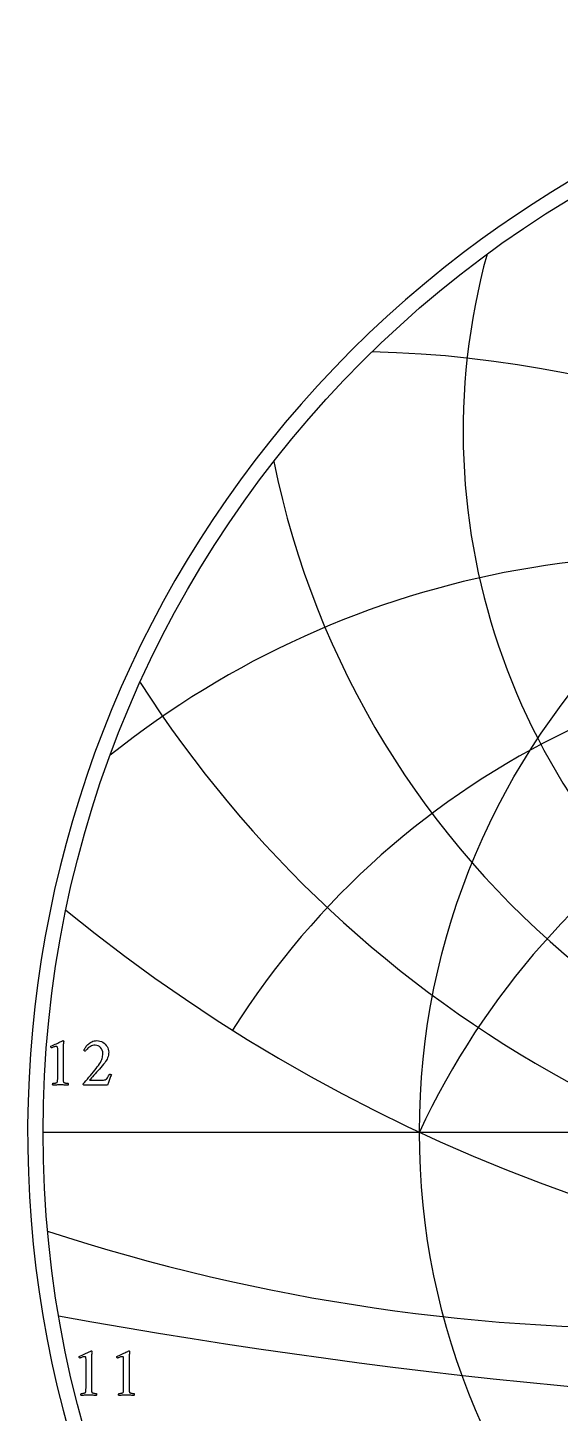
# Model space of a CAD drawing. Header units: millimetres. Extents: x -32.4 to 32.3, y -32.4 to 33.4.
# Drawn here: x -32.35 to -16.76, y -8.23 to 32.32 of the extents above; entities that cross this region are included whole.
import ezdxf

# ---------------------------------------------------------------- set-up
doc = ezdxf.new("R2010")
doc.units = ezdxf.units.MM
for name, color, linetype in [('CUT_OUTER', 1, 'Continuous'), ('ENGRAVE', 7, 'Continuous'), ('ENGRAVE_FINE', 8, 'Continuous'), ('TEXT', 5, 'Continuous')]:
    doc.layers.add(name, color=color, linetype=linetype)

msp = doc.modelspace()

# ---------------------------------------------------------------- linework, layer by layer
at = {"layer": 'CUT_OUTER'}
for centre, radius, start, end in [((-0.0002, -0.0001), 32.35, 127.26523, 87.73645), ((-0.0008, 0.0014), 32.3484, 92.26192, 127.26607)]:
    msp.add_arc(centre, radius, start, end, dxfattribs=at)
at = {"layer": 'ENGRAVE'}
msp.add_lwpolyline([(-31.9, 0), (31.9, 0)], dxfattribs=at)
for radius in [31.9, 20.8814]:
    msp.add_circle((0, 0), radius, dxfattribs=at)
for centre, radius, start, end in [((0, 20.5123), 19.6005, 164.66343, 15.33657), ((0, 24.7502), 25.6619, 191.51133, 348.48867), ((0, 31.7391), 34.4882, 212.59051, 327.40949), ((0, -9.7372), 23.0401, 25, 155), ((0, -9.7372), 23.0401, 25, 155), ((0, 44.7803), 49.4096, 230.79439, 309.20561), ((-13.8782, 51.7941), 57.5436, 251.886951, 271.462631)]:
    msp.add_arc(centre, radius, start, end, dxfattribs=at)
at = {"layer": 'ENGRAVE_FINE'}
for centre, radius, start, end in [((-23.0401, -9.7372), 32.5836, 10.49339, 88.65012), ((-23.0401, -9.7372), 32.5836, 10.49339, 88.65012), ((-13.3022, -9.7372), 26.6044, 14.58788, 128.69057), ((-13.3022, -9.7372), 26.6044, 14.58788, 128.69057), ((-6.1736, -9.7372), 23.8528, 19.3086, 147.77007), ((-6.1736, -9.7372), 23.8528, 19.3086, 147.77007), ((0, 166.5913), 174.8167, 259.637891, 280.362109)]:
    msp.add_arc(centre, radius, start, end, dxfattribs=at)
at = {"layer": 'TEXT'}
for points in [[(-31.4714, 1.6105), (-31.4714, 2.4291), (-31.472, 2.4492), (-31.4738, 2.4659), (-31.4767, 2.4792), (-31.4808, 2.4892), (-31.4863, 2.4964), (-31.4935, 2.5016), (-31.5023, 2.5047), (-31.5129, 2.5058), (-31.5258, 2.5048), (-31.5419, 2.5019), (-31.5611, 2.497), (-31.5833, 2.4902), (-31.6057, 2.4828), (-31.6253, 2.476), (-31.642, 2.4698), (-31.6559, 2.4643), (-31.664, 2.472), (-31.6699, 2.4804), (-31.6734, 2.4896), (-31.6745, 2.4995), (-31.6745, 2.4997), (-31.6745, 2.5001), (-31.6745, 2.5007), (-31.6745, 2.5016), (-31.6743, 2.5054), (-31.6735, 2.5084), (-31.6722, 2.5106), (-31.6704, 2.512), (-31.6291, 2.5307), (-31.5883, 2.5495), (-31.5478, 2.5685), (-31.5077, 2.5876), (-31.4695, 2.6059), (-31.4347, 2.6226), (-31.4032, 2.6375), (-31.3751, 2.6508), (-31.3518, 2.6617), (-31.3349, 2.6695), (-31.3244, 2.6741), (-31.3202, 2.6757), (-31.316, 2.6757), (-31.3112, 2.6749), (-31.3072, 2.6726), (-31.304, 2.6687), (-31.3015, 2.6633), (-31.2996, 2.6573), (-31.2979, 2.6519), (-31.2965, 2.6469), (-31.2953, 2.6425), (-31.2958, 2.6394), (-31.2974, 2.6298), (-31.3, 2.614), (-31.3036, 2.5918), (-31.3072, 2.5637), (-31.3098, 2.5304), (-31.3114, 2.4917), (-31.3119, 2.4477), (-31.3119, 1.6105), (-31.3118, 1.5881), (-31.3116, 1.5665), (-31.3113, 1.5457), (-31.3108, 1.5256), (-31.3099, 1.5068), (-31.308, 1.4898), (-31.3052, 1.4747), (-31.3015, 1.4613), (-31.298, 1.4563), (-31.2917, 1.4515), (-31.2825, 1.447), (-31.2704, 1.4427), (-31.2568, 1.4389), (-31.2427, 1.4357), (-31.2283, 1.4332), (-31.2134, 1.4313), (-31.1995, 1.4299), (-31.1878, 1.429), (-31.1783, 1.4284), (-31.171, 1.4282), (-31.1682, 1.4233), (-31.166, 1.4168), (-31.1646, 1.4088), (-31.1637, 1.3992), (-31.1638, 1.3896), (-31.165, 1.3816), (-31.1674, 1.3751), (-31.171, 1.3702), (-31.2014, 1.3722), (-31.2305, 1.374), (-31.2584, 1.3758), (-31.2849, 1.3774), (-31.3114, 1.3788), (-31.3388, 1.3797), (-31.3673, 1.3803), (-31.3968, 1.3805), (-31.4252, 1.3803), (-31.4523, 1.3797), (-31.478, 1.3788), (-31.5025, 1.3774), (-31.5273, 1.3758), (-31.5538, 1.374), (-31.5822, 1.3722), (-31.6124, 1.3702), (-31.6159, 1.3751), (-31.6183, 1.3816), (-31.6195, 1.3896), (-31.6196, 1.3992), (-31.6188, 1.4088), (-31.6173, 1.4168), (-31.6151, 1.4233), (-31.6124, 1.4282), (-31.605, 1.4284), (-31.5955, 1.429), (-31.5838, 1.4299), (-31.5699, 1.4313), (-31.555, 1.4332), (-31.5406, 1.4357), (-31.5265, 1.4389), (-31.5129, 1.4427), (-31.501, 1.447), (-31.4922, 1.4515), (-31.4865, 1.4563), (-31.4839, 1.4613), (-31.4801, 1.4747), (-31.4771, 1.4898), (-31.4749, 1.5068), (-31.4735, 1.5256), (-31.4726, 1.5457), (-31.472, 1.5665), (-31.4716, 1.5881), (-31.4714, 1.6105)], [(-29.9007, 1.6789), (-29.9112, 1.6532), (-29.9219, 1.6258), (-29.9329, 1.5968), (-29.9442, 1.566), (-29.9553, 1.535), (-29.9659, 1.5051), (-29.976, 1.4764), (-29.9856, 1.4489), (-29.9942, 1.4242), (-30.0012, 1.4038), (-30.0066, 1.3879), (-30.0105, 1.3764), (-30.7109, 1.3764), (-30.7141, 1.3788), (-30.7174, 1.3818), (-30.7208, 1.3855), (-30.7244, 1.3899), (-30.7276, 1.3943), (-30.7298, 1.3984), (-30.7312, 1.4021), (-30.7316, 1.4054), (-30.6889, 1.4536), (-30.6456, 1.5028), (-30.6019, 1.553), (-30.5576, 1.6043), (-30.5135, 1.656), (-30.4705, 1.7074), (-30.4286, 1.7586), (-30.3876, 1.8095), (-30.3487, 1.8592), (-30.3125, 1.9069), (-30.2792, 1.9525), (-30.2488, 1.996), (-30.2205, 2.0402), (-30.1978, 2.0815), (-30.1806, 2.1199), (-30.169, 2.1556), (-30.1613, 2.1901), (-30.1558, 2.2255), (-30.1525, 2.2616), (-30.1514, 2.2985), (-30.1554, 2.3483), (-30.1672, 2.3939), (-30.187, 2.4353), (-30.2146, 2.4726), (-30.2484, 2.5034), (-30.2864, 2.5254), (-30.3287, 2.5387), (-30.3752, 2.5431), (-30.4143, 2.5409), (-30.4509, 2.5343), (-30.4848, 2.5232), (-30.5161, 2.5078), (-30.5448, 2.4898), (-30.5705, 2.4711), (-30.5935, 2.4515), (-30.6135, 2.4312), (-30.6306, 2.4117), (-30.6446, 2.3949), (-30.6555, 2.3806), (-30.6633, 2.369), (-30.6695, 2.3698), (-30.676, 2.3724), (-30.6825, 2.3766), (-30.6892, 2.3825), (-30.6951, 2.3887), (-30.6993, 2.3941), (-30.7018, 2.3986), (-30.7026, 2.4021), (-30.6982, 2.4131), (-30.691, 2.4273), (-30.6811, 2.4447), (-30.6684, 2.4654), (-30.6531, 2.4879), (-30.635, 2.5109), (-30.6142, 2.5345), (-30.5907, 2.5586), (-30.5649, 2.582), (-30.5371, 2.6037), (-30.5074, 2.6235), (-30.4757, 2.6415), (-30.4421, 2.6565), (-30.4066, 2.6671), (-30.3691, 2.6735), (-30.3296, 2.6757), (-30.282, 2.6726), (-30.2366, 2.6635), (-30.1934, 2.6483), (-30.1524, 2.627), (-30.1146, 2.6009), (-30.081, 2.5713), (-30.0514, 2.5382), (-30.026, 2.5016), (-30.0056, 2.4626), (-29.9911, 2.4224), (-29.9823, 2.3808), (-29.9794, 2.3379), (-29.9814, 2.295), (-29.9872, 2.2535), (-29.9969, 2.2132), (-30.0105, 2.1742), (-30.0275, 2.1365), (-30.0473, 2.1001), (-30.0699, 2.065), (-30.0955, 2.0312), (-30.1317, 1.987), (-30.1698, 1.9413), (-30.2099, 1.8943), (-30.2519, 1.8457), (-30.2943, 1.7973), (-30.3356, 1.7504), (-30.3757, 1.7051), (-30.4146, 1.6613), (-30.451, 1.6205), (-30.4835, 1.5839), (-30.5121, 1.5516), (-30.5369, 1.5235), (-30.1348, 1.5235), (-30.1061, 1.5259), (-30.0802, 1.5331), (-30.0569, 1.5451), (-30.0364, 1.5618), (-30.0176, 1.5835), (-29.9994, 1.6103), (-29.9818, 1.6421), (-29.9649, 1.6789), (-29.9619, 1.6844), (-29.9571, 1.6883), (-29.9505, 1.6906), (-29.9421, 1.6914), (-29.9385, 1.6911), (-29.9338, 1.6903), (-29.9281, 1.689), (-29.9214, 1.6872), (-29.9147, 1.6851), (-29.909, 1.6831), (-29.9043, 1.681), (-29.9007, 1.6789)], [(-30.6432, -7.4692), (-30.6432, -6.6507), (-30.6438, -6.6306), (-30.6455, -6.6139), (-30.6484, -6.6006), (-30.6525, -6.5906), (-30.658, -6.5834), (-30.6652, -6.5782), (-30.6741, -6.5751), (-30.6846, -6.574), (-30.6976, -6.575), (-30.7136, -6.5779), (-30.7328, -6.5828), (-30.7551, -6.5896), (-30.7775, -6.597), (-30.797, -6.6038), (-30.8137, -6.61), (-30.8276, -6.6155), (-30.8358, -6.6078), (-30.8416, -6.5994), (-30.8451, -6.5902), (-30.8463, -6.5802), (-30.8463, -6.5801), (-30.8463, -6.5797), (-30.8463, -6.5791), (-30.8463, -6.5782), (-30.846, -6.5744), (-30.8452, -6.5714), (-30.8439, -6.5692), (-30.8421, -6.5678), (-30.8009, -6.5491), (-30.76, -6.5303), (-30.7195, -6.5113), (-30.6794, -6.4922), (-30.6412, -6.4738), (-30.6064, -6.4572), (-30.5749, -6.4422), (-30.5468, -6.429), (-30.5236, -6.4181), (-30.5067, -6.4103), (-30.4961, -6.4057), (-30.4919, -6.4041), (-30.4878, -6.4041), (-30.483, -6.4049), (-30.4789, -6.4072), (-30.4757, -6.4111), (-30.4732, -6.4165), (-30.4713, -6.4225), (-30.4696, -6.4279), (-30.4682, -6.4329), (-30.467, -6.4373), (-30.4675, -6.4404), (-30.4691, -6.45), (-30.4717, -6.4658), (-30.4753, -6.488), (-30.4789, -6.5161), (-30.4815, -6.5494), (-30.4831, -6.5881), (-30.4836, -6.6321), (-30.4836, -7.4692), (-30.4835, -7.4916), (-30.4833, -7.5133), (-30.483, -7.5341), (-30.4826, -7.5542), (-30.4816, -7.573), (-30.4797, -7.59), (-30.4769, -7.6051), (-30.4732, -7.6184), (-30.4697, -7.6235), (-30.4634, -7.6283), (-30.4542, -7.6328), (-30.4422, -7.6371), (-30.4285, -7.6409), (-30.4144, -7.6441), (-30.4, -7.6466), (-30.3852, -7.6485), (-30.3713, -7.6499), (-30.3595, -7.6508), (-30.35, -7.6514), (-30.3427, -7.6516), (-30.3399, -7.6565), (-30.3378, -7.663), (-30.3363, -7.671), (-30.3354, -7.6806), (-30.3355, -7.6902), (-30.3367, -7.6982), (-30.3391, -7.7047), (-30.3427, -7.7096), (-30.3731, -7.7076), (-30.4023, -7.7057), (-30.4301, -7.704), (-30.4567, -7.7024), (-30.4831, -7.701), (-30.5105, -7.7), (-30.539, -7.6995), (-30.5686, -7.6993), (-30.5969, -7.6995), (-30.624, -7.7), (-30.6498, -7.701), (-30.6743, -7.7024), (-30.699, -7.704), (-30.7255, -7.7057), (-30.7539, -7.7076), (-30.7841, -7.7096), (-30.7876, -7.7047), (-30.79, -7.6982), (-30.7913, -7.6902), (-30.7913, -7.6806), (-30.7905, -7.671), (-30.789, -7.663), (-30.7869, -7.6565), (-30.7841, -7.6516), (-30.7768, -7.6514), (-30.7672, -7.6508), (-30.7555, -7.6499), (-30.7416, -7.6485), (-30.7268, -7.6466), (-30.7123, -7.6441), (-30.6983, -7.6409), (-30.6846, -7.6371), (-30.6727, -7.6328), (-30.6639, -7.6283), (-30.6582, -7.6235), (-30.6556, -7.6184), (-30.6518, -7.6051), (-30.6489, -7.59), (-30.6467, -7.573), (-30.6452, -7.5542), (-30.6443, -7.5341), (-30.6437, -7.5133), (-30.6433, -7.4916), (-30.6432, -7.4692)], [(-29.5407, -7.4692), (-29.5407, -6.6507), (-29.5413, -6.6306), (-29.5431, -6.6139), (-29.546, -6.6006), (-29.5501, -6.5906), (-29.5556, -6.5834), (-29.5627, -6.5782), (-29.5716, -6.5751), (-29.5822, -6.574), (-29.5951, -6.575), (-29.6112, -6.5779), (-29.6304, -6.5828), (-29.6526, -6.5896), (-29.675, -6.597), (-29.6946, -6.6038), (-29.7113, -6.61), (-29.7252, -6.6155), (-29.7333, -6.6078), (-29.7391, -6.5994), (-29.7426, -6.5902), (-29.7438, -6.5802), (-29.7438, -6.5801), (-29.7438, -6.5797), (-29.7438, -6.5791), (-29.7438, -6.5782), (-29.7436, -6.5744), (-29.7428, -6.5714), (-29.7415, -6.5692), (-29.7397, -6.5678), (-29.6984, -6.5491), (-29.6576, -6.5303), (-29.6171, -6.5113), (-29.577, -6.4922), (-29.5388, -6.4738), (-29.5039, -6.4572), (-29.4725, -6.4422), (-29.4444, -6.429), (-29.4211, -6.4181), (-29.4042, -6.4103), (-29.3937, -6.4057), (-29.3895, -6.4041), (-29.3853, -6.4041), (-29.3805, -6.4049), (-29.3765, -6.4072), (-29.3733, -6.4111), (-29.3708, -6.4165), (-29.3689, -6.4225), (-29.3672, -6.4279), (-29.3658, -6.4329), (-29.3646, -6.4373), (-29.3651, -6.4404), (-29.3667, -6.45), (-29.3693, -6.4658), (-29.3729, -6.488), (-29.3765, -6.5161), (-29.3791, -6.5494), (-29.3806, -6.5881), (-29.3812, -6.6321), (-29.3812, -7.4692), (-29.3811, -7.4916), (-29.3809, -7.5133), (-29.3806, -7.5341), (-29.3801, -7.5542), (-29.3792, -7.573), (-29.3773, -7.59), (-29.3745, -7.6051), (-29.3708, -7.6184), (-29.3673, -7.6235), (-29.361, -7.6283), (-29.3518, -7.6328), (-29.3397, -7.6371), (-29.3261, -7.6409), (-29.312, -7.6441), (-29.2976, -7.6466), (-29.2827, -7.6485), (-29.2688, -7.6499), (-29.2571, -7.6508), (-29.2476, -7.6514), (-29.2403, -7.6516), (-29.2375, -7.6565), (-29.2353, -7.663), (-29.2338, -7.671), (-29.233, -7.6806), (-29.2331, -7.6902), (-29.2343, -7.6982), (-29.2367, -7.7047), (-29.2403, -7.7096), (-29.2707, -7.7076), (-29.2998, -7.7057), (-29.3277, -7.704), (-29.3542, -7.7024), (-29.3806, -7.701), (-29.4081, -7.7), (-29.4366, -7.6995), (-29.4661, -7.6993), (-29.4945, -7.6995), (-29.5216, -7.7), (-29.5473, -7.701), (-29.5718, -7.7024), (-29.5966, -7.704), (-29.6231, -7.7057), (-29.6515, -7.7076), (-29.6816, -7.7096), (-29.6852, -7.7047), (-29.6876, -7.6982), (-29.6888, -7.6902), (-29.6889, -7.6806), (-29.6881, -7.671), (-29.6866, -7.663), (-29.6844, -7.6565), (-29.6816, -7.6516), (-29.6743, -7.6514), (-29.6648, -7.6508), (-29.6531, -7.6499), (-29.6392, -7.6485), (-29.6243, -7.6466), (-29.6099, -7.6441), (-29.5958, -7.6409), (-29.5822, -7.6371), (-29.5703, -7.6328), (-29.5615, -7.6283), (-29.5558, -7.6235), (-29.5532, -7.6184), (-29.5494, -7.6051), (-29.5464, -7.59), (-29.5442, -7.573), (-29.5428, -7.5542), (-29.5419, -7.5341), (-29.5412, -7.5133), (-29.5409, -7.4916), (-29.5407, -7.4692)]]:
    msp.add_lwpolyline(points, close=True, dxfattribs=at)

doc.saveas('drawing.dxf')
